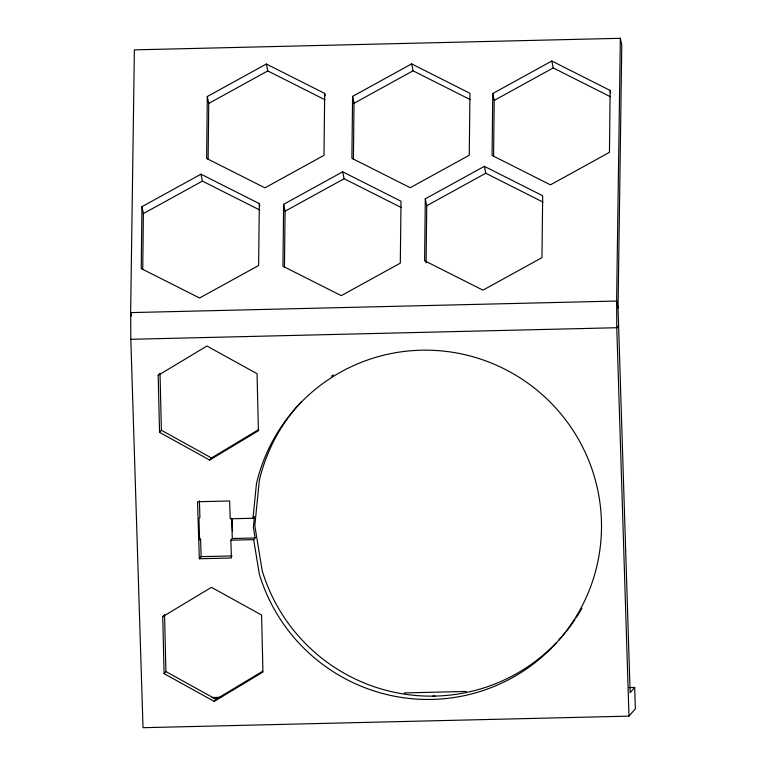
<?xml version="1.0" encoding="UTF-8"?>
<svg xmlns="http://www.w3.org/2000/svg" width="766" height="766" viewBox="0 0 766 766"><rect width="100%" height="100%" fill="white"/><g stroke="black" fill="none" stroke-linecap="round" stroke-linejoin="round"><path stroke-width="1.15" d="M141.94 206.686L141.25 268.598L199.581 298.012L258.621 265.515L259.31 203.603L200.97 174.188L141.94 206.686L143.376 213.599L142.744 269.555M207.308 96.516L206.619 158.438L264.95 187.842L323.989 155.345L324.679 93.433L266.338 64.018L207.308 96.516L208.745 103.429L208.113 159.385M283.64 204.321L282.941 266.233L341.282 295.647L400.312 263.14L401.011 201.228L342.67 171.814L283.64 204.321L285.067 211.225L284.445 267.19M352.59 96.392L351.891 158.303L410.231 187.718L469.261 155.22L469.951 93.308L411.62 63.894L352.59 96.392L354.016 103.305L353.394 159.261M425.302 198.834L424.603 260.746L482.944 290.161L541.974 257.663L542.673 195.742L484.332 166.337L425.302 198.834L426.729 205.738L426.088 262.891M492.777 93.519L492.078 155.431L550.419 184.845L609.449 152.348L610.138 90.436L551.807 61.021L492.777 93.519L494.204 100.423L493.582 156.388M620.345 38.3L616.62 301.038L616.774 327.724L628.982 716.133L143.022 727.7L130.814 339.3L130.651 312.605L134.385 49.867L620.345 38.3L621.781 45.213L618.047 307.942L630.14 692.646L634.679 687.437L628.704 687.571M252.991 518.256L256.457 483.643A175.414 174.074 41 0 1 522.412 379.4A175.414 174.074 41 0 1 531.403 665.453A175.414 174.074 41 0 1 259.301 574.021L253.67 539.637L255.116 537.971L253.364 527.314L254.436 516.59L252.991 518.256L230.193 518.793L229.628 500.983L197.532 501.74L199.323 558.759L231.418 557.993L230.863 540.174L232.309 538.517L231.667 518.323M158.189 375.33L160.017 373.233L161.377 430.253L159.548 432.359L209.664 460.06L258.41 430.741L257.041 373.722L206.935 346.021L158.189 375.33L159.548 432.359M209.664 460.06L211.483 457.963L258.851 429.477M199.323 558.759L201.152 556.652L200.587 538.843L199.629 539.944L198.959 518.563L199.916 517.462L199.399 500.83M162.727 616.649L211.473 587.331L261.579 615.041L262.939 672.06L214.193 701.378L164.087 673.668L162.727 616.649L163.943 615.251M164.087 673.668L165.916 671.571L164.556 614.552M214.193 701.378L216.022 699.281L262.738 671.179M618.602 325.627L616.774 327.724L130.814 339.3M628.982 716.133L635.349 708.809L634.679 687.437M208.745 103.429L267.774 70.932L325.052 99.81M143.376 213.599L202.406 181.102L259.684 209.98M354.016 103.305L413.046 70.798L470.324 99.676M285.067 211.225L344.106 178.727L401.384 207.605M494.204 100.423L553.234 67.925L610.512 96.803M426.729 205.738L485.768 173.24L543.037 202.119M232.309 538.517L255.116 537.971M230.863 540.174L253.67 539.637M201.152 556.652L232.06 555.925M211.99 697.5L221.546 697.271M404.228 692.924L466.322 691.439M432.685 696.15L435.05 696.093M161.377 430.253L211.483 457.963M165.916 671.571L216.022 699.281M610.138 90.436L610.617 92.734M618.047 307.942L616.62 301.038L130.651 312.605L131.369 316.061M551.807 61.021L553.234 67.925M484.332 166.337L485.768 173.24M411.62 63.894L413.046 70.798M342.67 171.814L344.106 178.727M324.679 93.433L325.157 95.74M266.338 64.018L267.774 70.932M259.31 203.603L259.789 205.901M200.97 174.188L202.406 181.102M232.088 519.07L232.462 530.953M556.193 642.875A175.414 174.074 41 0 1 262.192 570.699L254.81 525.648L259.348 480.32A175.414 174.074 41 0 1 301.306 401.834M331.419 376.221A175.414 174.074 41 0 1 333.411 374.9M581.921 608.309A175.414 174.074 41 0 1 576.319 617.53M574.998 619.531A175.414 174.074 41 0 1 566.438 631.194M564.925 633.061A175.414 174.074 41 0 1 558.634 640.271M213.321 698.238A14.315 1.302 -1.8 0 1 219.459 697.97"/></g></svg>
